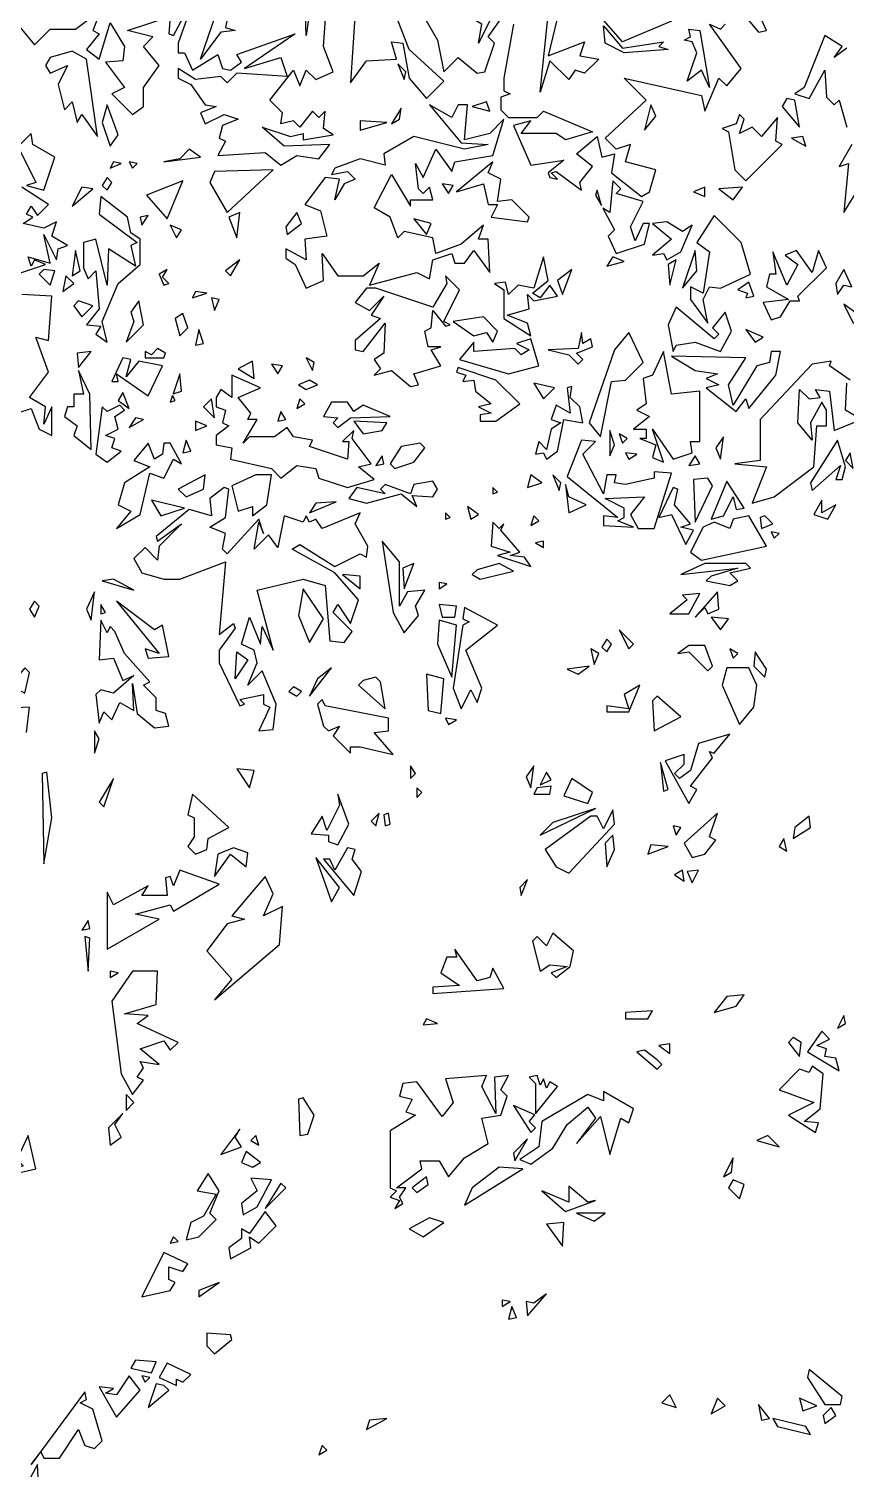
# Model space of a CAD drawing. Header units: millimetres. Extents: x -1920 to 1916, y -1858 to 1858.
# Drawn here: x 130 to 615, y 286 to 1141 of the extents above; entities that cross this region are included whole.
import ezdxf

# ---------------------------------------------------------------- set-up
doc = ezdxf.new("R2010")
doc.units = ezdxf.units.MM
doc.layers.add('ALMOND-DRAW-PROFILE', color=7, linetype='Continuous', lineweight=25)

msp = doc.modelspace()

# ---------------------------------------------------------------- linework, layer by layer
at = {"layer": 'ALMOND-DRAW-PROFILE'}
for points in [[(231.86, 1122.84), (250.63, 1177.28), (240.3, 1170.71), (239.37, 1184.79), (234.67, 1185.73), (230.92, 1170.71), (213.08, 1190.42), (229.04, 1191.36), (239.37, 1212.95), (249.69, 1213.89), (255.32, 1223.28), (261.89, 1205.44), (258.14, 1203.56), (260.02, 1196.06), (251.57, 1196.99), (248.75, 1192.3), (254.38, 1179.16), (246.87, 1141.61), (252.51, 1139.73), (244.06, 1138.8)], [(397.06, 1132.22), (398.94, 1143.49), (389.56, 1149.12), (386.74, 1159.45), (397.06, 1152.88), (398, 1146.3), (399.88, 1150.06), (404.57, 1147.24)], [(483.42, 1126.59), (472.16, 1132.22), (471.22, 1142.55), (482.49, 1129.41), (506.89, 1133.16), (504.08, 1130.35), (509.71, 1128.47)], [(534.11, 1105.94), (529.42, 1116.27), (520.97, 1109.7), (526.6, 1126.59), (523.79, 1133.16), (519.09, 1134.1), (522.85, 1135.98), (521.91, 1140.67), (528.48, 1139.73)], [(170.84, 1076.84), (164.27, 1122.84), (155.82, 1127.53), (142.68, 1123.78), (139.86, 1119.08), (142.68, 1114.39), (153.01, 1119.08), (147.37, 1107.82), (151.13, 1092.8), (155.82, 1097.49), (158.64, 1085.29), (161.45, 1089.98)], [(352.95, 1110.63), (353.89, 1115.33), (349.19, 1120.02)], [(178.35, 1071.21), (183.04, 1077.78), (176.47, 1095.62), (173.66, 1085.29)], [(294.75, 986.73), (305.07, 991.42), (304.13, 1007.38), (313.52, 994.24), (328.54, 994.24), (337.93, 1001.75), (332.3, 988.61), (360.46, 996.11), (367.97, 992.36), (369.84, 1003.62), (381.11, 1007.38), (382.98, 1001.75), (388.62, 1001.75), (394.25, 1009.26), (403.64, 996.11), (402.7, 1015.83), (397.06, 1015.83), (399.88, 1024.28), (386.74, 1013.01), (371.72, 1007.38), (369.84, 1016.77), (352.95, 1020.52), (349.19, 1016.77), (344.5, 1028.97), (335.11, 1034.6), (345.44, 1054.31), (356.7, 1035.54), (356.7, 1039.29), (369.84, 1039.29), (367.97, 1046.8), (364.21, 1043.05), (361.39, 1045.87), (359.52, 1060.88), (364.21, 1052.44), (371.72, 1069.33), (381.11, 1056.19), (382.98, 1061.82), (405.51, 1065.58), (412.08, 1087.17), (403.64, 1078.72), (388.62, 1074.96), (390.49, 1095.62), (384.86, 1095.62), (381.11, 1088.11), (367.97, 1095.62), (386.74, 1073.09), (402.7, 1072.15), (388.62, 1069.33), (358.58, 1076.84), (340.74, 1066.52), (341.68, 1059.95), (326.66, 1063.7), (311.64, 1058.07), (309.77, 1054.31), (319.15, 1056.19), (323.85, 1051.5), (317.28, 1048.68), (311.64, 1039.29), (314.46, 1051.5), (306.01, 1052.44), (293.81, 1036.48), (303.2, 1032.72), (306.95, 1017.7), (293.81, 1015.83), (294.75, 1003.62), (282.54, 1010.2), (282.54, 1004.56), (288.18, 1000.81)], [(403.64, 1091.86), (401.76, 1097.49), (393.31, 1094.68)], [(495.63, 1080.6), (502.2, 1089.04), (499.38, 1095.62)], [(587.62, 1082.47), (584.8, 1098.43), (580.11, 1099.37), (577.29, 1094.68)], [(345.44, 1084.35), (350.13, 1087.17), (351.07, 1093.74)], [(555.7, 1050.56), (577.29, 1072.15), (573.54, 1074.03), (574.48, 1088.11), (565.09, 1076.84), (559.46, 1082.47), (551.95, 1078.72), (554.76, 1087.17), (551.95, 1089.98), (550.07, 1084.35), (541.62, 1081.54), (545.38, 1079.66), (549.13, 1057.13)], [(138.93, 1044.93), (145.5, 1064.64), (132.35, 1072.15), (131.42, 1078.72), (119.21, 1066.52), (124.85, 1068.39), (134.23, 1049.62), (128.6, 1047.74)], [(326.66, 1080.6), (342.62, 1085.29), (326.66, 1086.23)], [(210.27, 1061.82), (231.86, 1064.64), (225.29, 1069.33), (219.65, 1063.7)], [(591.37, 1071.21), (589.5, 1076.84), (582.92, 1075.9)], [(178.35, 1058.07), (184.92, 1060.88), (180.23, 1061.82)], [(191.49, 1058.07), (194.31, 1060.88), (189.61, 1061.82)], [(404.57, 1028.97), (426.16, 1026.15), (427.1, 1028.97), (416.78, 1039.29), (408.33, 1038.36), (410.21, 1051.5), (402.7, 1055.25), (405.51, 1061.82), (383.92, 1043.99), (399.88, 1048.68), (402.7, 1036.48), (408.33, 1036.48)], [(176.47, 1044.93), (179.29, 1049.62), (176.47, 1052.44), (173.66, 1047.74)], [(247.81, 1031.78), (275.04, 1057.13), (240.3, 1056.19), (237.49, 1049.62)], [(155.82, 1035.54), (168.03, 1045.87), (161.45, 1046.8)], [(212.14, 1028.03), (221.53, 1050.56), (199.94, 1042.11)], [(379.23, 1043.05), (382.05, 1047.74), (375.48, 1048.68)], [(469.94, 1035.85), (467.47, 1044.93), (466.53, 1042.11)], [(470.79, 1034.3), (477.79, 1021.46), (474.04, 1017.7), (478.73, 1007.38), (495.63, 1013.01), (498.44, 1025.21), (494.69, 1025.21), (489.99, 1014.89), (487.18, 1023.34), (494.69, 1038.36), (478.73, 1043.05), (481.55, 1045.87), (476.85, 1050.56), (474.98, 1031.78)], [(531.3, 1041.17), (531.3, 1046.8), (524.73, 1043.99)], [(548.19, 1039.29), (553.83, 1046.8), (539.75, 1045.87)], [(176.47, 954.81), (173.66, 967.02), (183.04, 989.54), (196.19, 1000.81), (196.19, 1015.83), (190.55, 1019.58), (188.68, 1028.97), (172.72, 1041.17), (171.78, 1030.85), (194.31, 1013.95), (190.55, 1012.07), (193.37, 999.87), (177.41, 1010.2), (176.47, 988.61), (169.9, 1015.83), (162.39, 1013.95), (162.39, 998.93), (165.21, 992.36), (169.9, 997.05), (171.78, 974.52), (164.27, 965.14), (172.72, 964.2), (169.9, 959.51)], [(197.12, 1024.28), (200.88, 1029.91), (196.19, 1028.97)], [(253.45, 1016.77), (255.32, 1031.78), (248.75, 1028.97)], [(283.48, 1018.64), (291.93, 1025.21), (289.12, 1031.78), (282.54, 1023.34)], [(366.09, 1018.64), (368.9, 1025.21), (358.58, 1028.03)], [(533.17, 966.08), (530.36, 980.16), (534.11, 987.67), (540.68, 986.73), (558.52, 995.18), (552.89, 1013.95), (536.93, 1029.91), (526.6, 1013.95), (534.11, 1008.32), (530.36, 983.91), (522.85, 987.67), (522.85, 980.16)], [(217.78, 1016.77), (220.59, 1021.46), (214.02, 1024.28)], [(508.77, 1003.62), (517.22, 1008.32), (523.79, 1024.28), (518.16, 1020.52), (508.77, 1026.15), (500.32, 1025.21), (511.58, 1015.83), (500.32, 1006.44), (506.89, 1007.38)], [(155.82, 994.24), (160.52, 997.05), (157.7, 1009.26)], [(518.16, 986.73), (526.6, 997.05), (525.67, 1009.26)], [(570.72, 967.95), (576.35, 969.83), (581.99, 979.22), (587.62, 979.22), (586.68, 982.03), (603.58, 998.93), (598.88, 1009.26), (595.13, 996.11), (585.74, 1009.26), (579.17, 1006.44), (586.68, 1000.81), (580.11, 988.61), (571.66, 1008.32), (573.54, 995.18), (569.78, 995.18), (567.91, 987.67), (581.05, 980.16), (566.03, 978.28)], [(249.69, 994.24), (255.32, 1003.62), (246.87, 997.05)], [(428.04, 958.57), (426.16, 966.08), (413.96, 970.77), (427.1, 974.52), (426.16, 982.97), (429.92, 979.22), (444, 982.03), (439.31, 988.61), (433.67, 981.1), (428.98, 983.91), (438.37, 991.42), (435.55, 1005.5), (429.92, 986.73), (420.53, 988.61), (414.9, 982.97), (413.02, 990.48), (406.45, 989.54), (412.08, 985.79), (412.08, 968.89)], [(473.1, 999.87), (483.42, 1002.69), (476.85, 1005.5)], [(510.65, 988.61), (514.4, 1003.62), (509.71, 1000.81)], [(142.68, 988.61), (145.5, 997.05), (138.93, 997.99), (136.11, 995.18)], [(150.19, 984.85), (156.76, 989.54), (152.07, 994.24)], [(210.27, 988.61), (213.08, 989.54), (209.33, 993.3), (212.14, 997.99), (207.45, 995.18)], [(356.7, 928.53), (361.39, 929.47), (358.58, 936.04), (374.54, 940.73), (368.9, 950.12), (374.54, 952), (367.03, 952), (365.15, 961.38), (368.9, 963.26), (369.84, 973.59), (377.35, 964.2), (380.17, 965.14), (376.41, 967.02), (385.8, 985.79), (377.35, 994.24), (378.29, 989.54), (369.84, 975.46), (336.05, 986.73), (330.42, 986.73), (323.85, 978.28), (332.3, 973.59), (340.74, 982.03), (333.23, 970.77), (338.87, 968.89), (323.85, 955.75), (323.85, 950.12), (328.54, 949.18), (341.68, 966.08), (340.74, 948.24), (335.11, 944.49), (338.87, 938.85), (335.11, 935.1), (345.44, 937.92)], [(446.82, 982.97), (452.45, 997.99), (444, 991.42)], [(610.15, 982.97), (613.9, 988.61), (618.6, 987.67), (613.9, 997.99), (609.21, 989.54)], [(227.16, 981.1), (235.61, 983.91), (229.04, 984.85)], [(555.7, 981.1), (560.4, 982.03), (557.58, 990.48), (551.01, 985.79), (556.64, 983.91)], [(161.45, 969.83), (168.03, 976.4), (159.58, 979.22), (156.76, 976.4)], [(187.74, 954.81), (198.06, 965.14), (195.25, 979.22), (190.55, 972.65), (192.43, 967.02)], [(240.3, 973.59), (243.12, 980.16), (238.43, 981.1)], [(512.52, 949.18), (514.4, 952.94), (525.67, 954.81), (540.68, 949.18), (547.25, 961.38), (543.5, 972.65), (535.99, 963.26), (539.75, 959.51), (536.93, 956.69), (514.4, 975.46), (509.71, 965.14)], [(619.53, 966.08), (622.35, 967.02), (620.47, 972.65), (613.9, 977.34)], [(219.65, 958.57), (224.35, 963.26), (221.53, 971.71), (216.84, 968.89)], [(405.51, 954.81), (408.33, 961.38), (399.88, 969.83), (382.05, 967.02), (394.25, 958.57), (401.76, 960.44)], [(229.04, 952.94), (233.73, 953.87), (230.92, 962.32)], [(456.2, 941.67), (459.02, 944.49), (455.26, 948.24), (464.65, 952), (463.71, 956.69), (459.02, 953.87), (458.08, 960.44), (456.2, 951.06), (438.37, 950.12), (450.57, 947.3)], [(469.34, 898.49), (475.91, 931.35), (484.36, 932.28), (494.69, 942.61), (486.24, 960.44), (477.79, 950.12), (462.77, 906.94)], [(561.34, 954.81), (566.03, 957.63), (555.7, 962.32)], [(199, 945.43), (210.27, 945.43), (211.2, 948.24), (206.51, 951.06), (202.76, 947.3), (199, 949.18)], [(414.9, 936.04), (432.73, 940.73), (428.04, 956.69), (419.59, 953.87), (427.1, 950.12), (422.41, 947.3), (418.65, 951.06), (394.25, 949.18), (394.25, 954.81), (385.8, 944.49)], [(159.58, 939.79), (167.09, 949.18), (158.64, 948.24)], [(200.88, 922.9), (209.33, 940.73), (195.25, 943.55), (187.74, 934.16), (190.55, 944.49), (185.86, 945.43), (179.29, 931.35), (183.04, 931.35), (182.11, 936.04)], [(254.38, 938.85), (263.77, 933.22), (262.83, 943.55)], [(277.85, 936.04), (280.67, 940.73), (274.1, 941.67)], [(298.5, 937.92), (299.44, 942.61), (294.75, 945.43)], [(506.89, 883.47), (500.32, 903.18), (512.52, 885.35), (523.79, 889.1), (522.85, 895.68), (528.48, 895.68), (528.48, 925.71), (511.58, 923.84), (506.89, 949.18), (500.32, 935.1), (494.69, 933.22), (496.57, 918.2), (490.93, 914.45), (498.44, 910.69), (489.06, 903.18), (496.57, 903.18), (496.57, 897.55), (492.81, 897.55), (502.2, 893.8), (500.32, 886.29)], [(550.07, 913.51), (555.7, 921.02), (557.58, 915.39), (573.54, 935.1), (576.35, 949.18), (570.72, 949.18), (569.78, 942.61), (562.27, 940.73), (548.19, 917.26), (545.38, 929.47), (555.7, 945.43), (511.58, 946.36), (525.67, 937.92), (538.81, 936.04), (532.24, 933.22), (539.75, 929.47), (532.24, 927.59)], [(167.09, 890.98), (166.15, 923.84), (159.58, 937.92), (162.39, 923.84), (156.76, 923.84), (156.76, 916.33), (153.01, 916.33), (151.13, 910.69), (158.64, 905.06), (156.76, 899.43)], [(215.66, 924.07), (220.59, 925.71), (219.65, 936.04)], [(319.15, 868.45), (335.11, 873.15), (325.72, 880.66), (333.23, 882.53), (321.97, 897.55), (322.91, 902.25), (316.34, 895.68), (320.09, 895.68), (319.15, 885.35), (296.63, 892.86), (298.5, 896.61), (287.24, 898.49), (283.48, 904.12), (275.97, 898.49), (260.96, 898.49), (257.2, 894.74), (265.65, 908.82), (260.02, 908.82), (261.89, 912.57), (254.38, 921.96), (267.53, 927.59), (250.63, 935.1), (250.63, 921.96), (244.06, 926.65), (241.24, 921.96), (241.24, 916.33), (246.87, 914.45), (245, 906.94), (248.75, 905.06), (241.24, 899.43), (241.24, 893.8), (250.63, 891.92), (249.69, 885.35), (274.1, 879.72), (279.73, 874.09), (289.12, 881.59), (300.38, 879.72), (302.26, 874.09)], [(294.75, 926.65), (301.32, 929.47), (296.63, 932.28), (290.05, 929.47)], [(398, 907.88), (407.39, 907.88), (421.47, 918.2), (407.39, 932.28), (384.86, 939.79), (383.92, 936.98), (389.56, 935.1), (387.68, 931.35), (394.25, 932.28), (395.19, 925.71), (404.57, 918.2), (397.06, 916.33), (404.57, 912.57), (398, 911.63)], [(189.61, 915.39), (185.86, 924.77), (183.04, 920.08)], [(435.55, 921.02), (442.12, 927.59), (429.92, 930.41)], [(437.43, 885.35), (444, 890.04), (447.75, 908.82), (459.02, 906.94), (457.14, 916.33), (451.51, 921.96), (452.45, 928.53), (449.63, 927.59), (451.51, 912.57), (443.06, 917.26), (440.24, 908.82), (445.88, 906.94), (440.24, 903.18), (437.43, 890.98), (432.73, 895.68), (430.86, 888.17), (435.55, 889.1)], [(176.47, 883.47), (184.92, 890.04), (179.29, 891.92), (181.17, 897.55), (175.53, 899.43), (183.04, 903.18), (181.17, 910.69), (186.8, 914.45), (183.98, 917.26), (176.47, 913.51), (173.66, 916.33), (169.9, 888.17)], [(214.02, 919.14), (216.84, 920.08), (215.33, 923.08)], [(240.3, 909.76), (238.43, 921.02), (233.73, 916.33)], [(289.12, 915.39), (293.81, 918.2), (290.99, 921.02)], [(313.52, 904.12), (321.03, 909.76), (344.5, 910.69), (328.54, 917.26), (322.91, 913.51), (319.15, 919.14), (309.77, 919.14), (305.07, 910.69), (313.52, 909.76), (310.71, 906.94)], [(189.61, 904.12), (198.06, 908.82), (193.37, 909.76)], [(229.04, 902.25), (235.61, 905.06), (229.04, 907.88)], [(277.85, 907.88), (282.54, 908.82), (279.73, 913.51)], [(328.54, 900.37), (339.8, 902.25), (342.62, 906.94), (322.91, 907.88)], [(474.98, 887.23), (477.79, 893.8), (474.98, 902.25)], [(482.49, 894.74), (485.3, 897.55), (480.61, 900.37)], [(540.68, 885.35), (542.56, 898.49), (537.87, 891.92)], [(182.11, 844.05), (196.19, 852.5), (201.82, 876.9), (210.27, 874.09), (215.9, 885.35), (220.59, 882.53), (214.02, 894.74), (210.27, 894.74), (209.33, 888.17), (204.63, 885.35), (200.88, 894.74), (192.43, 884.41), (201.82, 880.66), (186.8, 871.27), (183.04, 858.13), (190.55, 854.37)], [(221.53, 889.1), (226.22, 890.04), (223.41, 896.61)], [(347.31, 879.72), (358.58, 883.47), (365.15, 891.92), (362.33, 894.74), (351.07, 892.86), (344.5, 882.53)], [(471.22, 845.92), (489.06, 844.99), (479.67, 848.74), (483.42, 850.62), (483.42, 856.25), (472.16, 861.88), (495.63, 862.82), (487.18, 852.5), (491.87, 844.05), (501.26, 844.05), (511.58, 876.9), (501.26, 877.84), (501.26, 874.09), (484.36, 870.33), (477.79, 871.27), (478.73, 875.96), (473.1, 875.96), (471.22, 864.7), (459.02, 888.17), (466.53, 895.68), (458.08, 896.61), (449.63, 875.02), (479.67, 850.62), (471.22, 851.56)], [(595.13, 866.58), (612.02, 881.59), (609.21, 873.15), (612.96, 873.15), (614.84, 880.66), (610.15, 896.61), (594.19, 871.27)], [(336.05, 881.59), (340.74, 882.53), (339.8, 887.23)], [(486.24, 885.35), (490.93, 888.17), (484.36, 889.1)], [(521.91, 881.59), (528.48, 882.53), (525.67, 887.23)], [(619.53, 879.72), (617.66, 889.1), (614.84, 884.41)], [(223.41, 862.82), (233.73, 867.51), (234.67, 875.96), (218.71, 867.51)], [(262.83, 851.56), (271.28, 858.13), (274.1, 875.96), (264.71, 875.96), (250.63, 869.39), (254.38, 854.37), (262.83, 857.19)], [(426.16, 868.45), (434.61, 871.27), (428.04, 875.96)], [(444.94, 866.58), (445.88, 871.27), (441.18, 875.96)], [(525.67, 847.8), (535.99, 869.39), (533.17, 874.09), (524.73, 873.15)], [(266.59, 723.9), (275.04, 724.83), (276.91, 739.85), (268.46, 759.57), (260.02, 751.12), (265.65, 764.26), (263.77, 771.77), (256.26, 775.52), (260.96, 791.48), (267.53, 775.52), (268.46, 785.85), (275.04, 771.77), (265.65, 807.44), (292.87, 814.01), (306.01, 810.25), (308.83, 777.4), (317.28, 776.46), (321.97, 783.03), (310.71, 794.3), (313.52, 798.99), (321.03, 787.73), (325.72, 801.81), (311.64, 817.76), (286.3, 831.84), (290.99, 834.66), (311.64, 821.52), (326.66, 829.03), (330.42, 827.15), (331.36, 833.72), (323.85, 846.86), (326.66, 853.43), (304.13, 844.05), (300.38, 849.68), (296.63, 847.8), (294.75, 851.56), (292.87, 847.8), (281.61, 851.56), (277.85, 832.78), (272.22, 840.29), (263.77, 831.84), (266.59, 847.8), (269.4, 841.23), (266.59, 849.68), (247.81, 829.03), (245, 831.84), (246.87, 841.23), (237.49, 844.99), (246.87, 850.62), (248.75, 867.51), (245.94, 868.45), (237.49, 861.88), (238.43, 851.56), (225.29, 855.31), (205.57, 839.35), (206.51, 836.54), (220.59, 846.86), (207.45, 833.72), (206.51, 825.27), (199, 832.78), (192.43, 826.21), (197.12, 817.76), (210.27, 814.01), (219.65, 814.01), (246.87, 824.33), (243.12, 781.16), (251.57, 787.73), (252.51, 784.91), (243.12, 771.77), (243.12, 764.26), (255.32, 738.91), (258.14, 739.85), (255.32, 742.67), (269.4, 745.49), (269.4, 739.85), (273.16, 737.98)], [(360.46, 857.19), (357.64, 863.76), (369.84, 862.82), (372.66, 867.51), (369.84, 872.21), (358.58, 870.33), (356.7, 864.7), (341.68, 870.33), (338.87, 867.51), (341.68, 864.7), (324.79, 868.45), (320.09, 861.88), (330.42, 859.07), (351.07, 864.7)], [(405.51, 864.7), (408.33, 865.64), (405.51, 868.45)], [(450.57, 853.43), (460.9, 858.13), (450.57, 862.82), (448.69, 870.33)], [(520.03, 834.66), (524.73, 843.11), (517.22, 844.99), (522.85, 846.86), (513.46, 858.13), (515.34, 867.51), (512.52, 868.45), (504.08, 850.62), (511.58, 852.5)], [(535.05, 849.68), (542.56, 851.56), (548.19, 862.82), (550.07, 855.31), (554.76, 856.25), (544.44, 872.21)], [(208.39, 851.56), (222.47, 856.25), (202.76, 860.94)], [(296.63, 853.43), (312.58, 860.01), (300.38, 859.07)], [(392.37, 849.68), (397.06, 852.5), (390.49, 857.19)], [(604.51, 849.68), (609.21, 858.13), (600.76, 853.43), (600.76, 860.94), (596.07, 852.5)], [(377.35, 849.68), (380.17, 850.62), (377.35, 853.43)], [(428.04, 821.52), (424.29, 827.15), (415.84, 828.09), (421.47, 829.97), (410.21, 843.11), (412.08, 846.86), (409.27, 844.05), (405.51, 847.8), (404.57, 833.72), (415.84, 829.97), (408.33, 828.09)], [(428.04, 845.92), (432.73, 848.74), (429.92, 851.56)], [(529.42, 825.27), (567.91, 833.72), (557.58, 851.56), (548.19, 849.68), (546.32, 844.05), (536.93, 847.8), (530.36, 844.99), (522.85, 829.97)], [(565.09, 844.05), (571.66, 846.86), (566.97, 851.56), (564.15, 850.62)], [(572.6, 838.42), (575.42, 841.23), (570.72, 842.17)], [(352.95, 782.09), (361.39, 792.42), (359.52, 798.05), (365.15, 807.44), (354.82, 806.5), (350.13, 798.05), (350.13, 824.33), (339.8, 836.54), (346.38, 794.3)], [(435.55, 832.78), (435.55, 836.54), (430.86, 835.6)], [(352.95, 808.38), (358.58, 823.4), (352.01, 820.58)], [(398, 814.01), (417.72, 818.7), (409.27, 823.4), (396.13, 819.64), (393.31, 816.83)], [(532.24, 813.07), (546.32, 810.25), (551.01, 813.07), (546.32, 817.76), (558.52, 820.58), (555.7, 823.4), (531.3, 823.4), (517.22, 816.83), (551.01, 820.58), (535.05, 815.89)], [(173.66, 813.07), (192.43, 807.44), (180.23, 814.01)], [(326.66, 808.38), (326.66, 815.89), (316.34, 816.83)], [(167.09, 789.6), (168.96, 806.5), (164.27, 796.17)], [(296.63, 776.46), (305.07, 790.54), (292.87, 808.38), (290.05, 792.42)], [(373.6, 808.38), (378.29, 811.19), (373.6, 812.13)], [(510.65, 793.36), (521.91, 793.36), (528.48, 805.56), (518.16, 804.62), (520.97, 801.81)], [(525.67, 791.48), (531.3, 797.11), (533.17, 793.36), (539.75, 796.17), (538.81, 806.5)], [(133.29, 791.48), (136.11, 798.05), (133.29, 800.87), (130.48, 796.17)], [(172.72, 793.36), (175.53, 794.3), (172.72, 798.99)], [(200.88, 767.07), (213.08, 768.01), (209.33, 786.79), (204.63, 783.97), (182.11, 800.87), (207.45, 769.89), (199, 772.71)], [(375.48, 791.48), (382.98, 791.48), (383.92, 798.05), (373.6, 798.99)], [(386.74, 737.04), (392.37, 748.3), (396.13, 740.79), (398.94, 749.24), (389.56, 771.77), (408.33, 786.79), (388.62, 797.11), (387.68, 790.54), (391.43, 788.66), (387.68, 786.79), (382.05, 749.24)], [(204.63, 725.77), (213.08, 726.71), (211.2, 734.22), (205.57, 736.1), (205.57, 743.61), (198.06, 751.12), (201.82, 752.99), (186.8, 769.89), (181.17, 783.03), (178.35, 785.85), (176.47, 782.09), (172.72, 789.6), (171.78, 766.14), (180.23, 767.07), (185.86, 753.93), (192.43, 756.75), (180.23, 746.42), (172.72, 748.3), (169.9, 745.49), (171.78, 728.59), (174.6, 735.16), (179.29, 730.47), (183.98, 740.79), (192.43, 736.1), (191.49, 752.06), (194.31, 734.22)], [(381.11, 755.81), (383.92, 786.79), (373.6, 789.6), (372.66, 775.52)], [(540.68, 783.97), (545.38, 790.54), (535.05, 791.48)], [(473.1, 770.83), (475.91, 775.52), (473.1, 778.34), (470.28, 773.65)], [(486.24, 772.71), (489.06, 775.52), (480.61, 783.97)], [(252.51, 754.87), (253.45, 770.83), (260.02, 766.14)], [(465.59, 763.32), (468.41, 769.89), (463.71, 772.71)], [(533.17, 759.57), (535.99, 762.38), (531.3, 774.58), (521.91, 774.58), (515.34, 769.89), (521.91, 770.83)], [(548.19, 767.07), (551.01, 769.89), (546.32, 772.71)], [(566.97, 755.81), (567.91, 760.5), (561.34, 770.83), (560.4, 762.38)], [(127.66, 746.42), (130.48, 758.63), (127.66, 761.44), (119.21, 751.12)], [(296.63, 744.55), (309.77, 761.44), (301.32, 754.87)], [(456.2, 757.69), (462.77, 762.38), (449.63, 760.5)], [(551.95, 727.65), (560.4, 737.98), (562.27, 751.12), (557.58, 761.44), (544.44, 761.44), (541.62, 751.12)], [(341.68, 737.04), (338.87, 752.99), (336.05, 755.81), (328.54, 753.93), (325.72, 751.12)], [(367.03, 736.1), (374.54, 734.22), (376.41, 754.87), (366.09, 757.69)], [(289.12, 744.55), (291.93, 747.36), (287.24, 750.18), (284.42, 747.36)], [(473.1, 735.16), (486.24, 735.16), (492.81, 751.12), (483.42, 745.49), (486.24, 737.04), (473.1, 738.91)], [(501.26, 723.9), (517.22, 732.34), (503.14, 744.55), (500.32, 741.73)], [(326.66, 714.51), (346.38, 709.82), (335.11, 722.96), (343.56, 723.9), (343.56, 731.4), (306.01, 738.91), (304.13, 742.67), (301.32, 739.85), (305.07, 726.71), (307.89, 723.9), (314.46, 726.71), (310.71, 721.08), (321.03, 710.75), (321.03, 714.51)], [(379.23, 727.65), (383.92, 730.47), (377.35, 731.4)], [(168.96, 710.75), (171.78, 719.2), (168.96, 723.9)], [(521.91, 680.72), (526.6, 689.16), (522.85, 691.04), (535.99, 707.94), (534.11, 711.69), (536.93, 710.75), (546.32, 722.02), (527.54, 716.39), (522.85, 700.43), (516.28, 695.73), (513.46, 698.55), (519.09, 704.18), (519.09, 709.82), (507.83, 706.06)], [(260.96, 690.1), (263.77, 700.43), (253.45, 701.37)], [(356.7, 695.73), (359.52, 698.55), (356.7, 703.24)], [(428.04, 690.1), (429.92, 703.24), (425.23, 696.67)], [(506.89, 688.23), (509.71, 689.16), (505.01, 705.12)], [(138.93, 645.05), (143.62, 672.27), (140.8, 699.49), (137.99, 698.55)], [(174.6, 678.84), (180.23, 695.73), (171.78, 681.65)], [(433.67, 691.98), (440.24, 694.8), (437.43, 699.49)], [(461.83, 680.72), (464.65, 687.29), (452.45, 695.73), (447.75, 685.41)], [(229.04, 650.68), (235.61, 653.49), (236.55, 660.06), (248.75, 666.64), (227.16, 686.35), (224.35, 674.14), (228.1, 672.27), (228.1, 661), (224.35, 655.37)], [(313.52, 656.31), (320.09, 668.51), (313.52, 686.35), (314.46, 679.78), (306.95, 664.76), (304.13, 673.21), (297.56, 662.88), (307.89, 661.94), (307.89, 658.19)], [(360.46, 684.47), (363.27, 687.29), (360.46, 690.1)], [(429.92, 686.35), (439.31, 686.35), (440.24, 691.04), (431.8, 690.1)], [(433.67, 661.94), (466.53, 677.9), (441.18, 669.45)], [(450.57, 639.41), (477.79, 668.51), (476.85, 676.96), (471.22, 665.7), (467.47, 673.21), (463.71, 673.21), (436.49, 653.49), (443.06, 643.17)], [(336.05, 667.57), (337.93, 675.08), (333.23, 670.39)], [(341.68, 667.57), (344.5, 668.51), (343.56, 675.08), (340.74, 674.14)], [(514.4, 661.94), (517.22, 666.64), (512.52, 667.57)], [(523.79, 648.8), (531.3, 650.68), (537.87, 659.13), (534.11, 661), (538.81, 675.08), (519.09, 657.25)], [(583.86, 660.06), (594.19, 666.64), (593.25, 673.21), (584.8, 666.64)], [(473.1, 643.17), (477.79, 653.49), (476.85, 661.94), (472.16, 657.25)], [(580.11, 652.56), (578.23, 660.06), (575.42, 655.37)], [(240.3, 637.54), (249.69, 650.68), (259.08, 643.17), (260.02, 651.62), (251.57, 654.43), (242.18, 650.68)], [(322.91, 626.27), (327.6, 640.35), (321.97, 647.86), (323.85, 653.49), (319.15, 654.43), (311.64, 641.29), (308.83, 647.86), (305.07, 647.86)], [(497.5, 650.68), (509.71, 655.37), (499.38, 656.31)], [(309.77, 622.52), (314.46, 630.97), (300.38, 648.8)], [(176.47, 594.36), (207.45, 612.19), (193.37, 615.01), (214.02, 620.64), (215.9, 616.88), (243.12, 632.84), (219.65, 641.29), (215.9, 631.9), (214.02, 637.54), (211.2, 636.6), (212.14, 626.27), (197.12, 626.27), (200.88, 631.9), (180.23, 620.64), (176.47, 628.15)], [(240.3, 564.32), (278.79, 597.17), (280.67, 619.7), (269.4, 614.07), (275.04, 627.21), (270.34, 637.54), (250.63, 614.07), (258.14, 612.19), (247.81, 609.38), (235.61, 593.42), (250.63, 576.52)], [(422.41, 626.27), (426.16, 635.66), (421.47, 630.97)], [(513.46, 638.47), (519.09, 634.72), (518.16, 641.29)], [(523.79, 633.78), (527.54, 641.29), (520.97, 640.35)], [(161.45, 605.62), (166.15, 606.56), (165.21, 611.25)], [(165.21, 581.21), (166.15, 600.93), (163.33, 601.87)], [(443.06, 577.46), (451.51, 584.03), (453.39, 593.42), (441.18, 603.74), (437.43, 596.23), (431.8, 601.87), (428.98, 599.05), (433.67, 581.21), (439.31, 584.97), (449.63, 584.03), (440.24, 580.28)], [(369.84, 568.07), (412.08, 570.89), (405.51, 583.09), (403.64, 577.46), (396.13, 575.58), (382.98, 594.36), (383.92, 589.66), (378.29, 589.66), (374.54, 580.28), (385.8, 572.77), (369.84, 571.83)], [(178.35, 577.46), (183.04, 580.28), (178.35, 581.21)], [(191.49, 508), (198.06, 516.45), (194.31, 518.32), (198.06, 523.95), (196.19, 527.71), (207.45, 525.83), (196.19, 535.22), (210.27, 539.91), (214.02, 534.28), (218.71, 538.97), (194.31, 550.24), (200.88, 554.93), (186.8, 555.87), (205.57, 561.5), (206.51, 581.21), (191.49, 581.21), (179.29, 563.38), (184.92, 520.2)], [(536.93, 556.81), (550.07, 560.56), (554.76, 567.13), (544.44, 566.2)], [(484.36, 553.05), (497.5, 553.05), (500.32, 557.75), (484.36, 556.81)], [(364.21, 549.3), (372.66, 550.24), (366.09, 553.05)], [(610.15, 547.42), (614.84, 550.24), (613.9, 554.93)], [(587.62, 530.53), (588.56, 538.97), (583.86, 541.79), (581.05, 538.97)], [(592.31, 533.34), (611.09, 522.08), (609.21, 529.59), (602.64, 530.53), (603.58, 535.22), (597.94, 537.1), (605.45, 540.85), (600.76, 545.54)], [(503.14, 523.02), (505.95, 525.83), (503.14, 528.65), (495.63, 534.28), (490.93, 533.34)], [(510.65, 532.4), (510.65, 538.04), (504.08, 537.1)], [(597.01, 485.47), (598.88, 491.1), (590.43, 492.04), (599.82, 499.55), (601.7, 520.2), (595.13, 524.89), (593.25, 521.14), (587.62, 523.02), (575.42, 510.81), (596.07, 503.3), (581.05, 495.79)], [(347.31, 440.41), (352.01, 443.23), (350.13, 446.98), (353.89, 452.61), (348.25, 452.61), (363.27, 463.88), (362.33, 468.57), (373.6, 468.57), (379.23, 459.19), (388.62, 470.45), (402.7, 478.9), (398.94, 493.92), (410.21, 495.79), (413.96, 507.06), (410.21, 510.81), (414.9, 519.26), (406.45, 518.32), (407.39, 496.73), (398.94, 512.69), (401.76, 519.26), (377.35, 517.38), (382.05, 503.3), (375.48, 494.86), (360.46, 515.51), (352.01, 514.57), (350.13, 507.06), (357.64, 505.18), (353.89, 497.67), (359.52, 495.79), (344.5, 486.41), (344.5, 452.61), (348.25, 450.74), (344.5, 446.98), (350.13, 445.11)], [(430.86, 496.63), (444, 512.69), (439.31, 515.51), (437.43, 511.75), (435.55, 517.38), (433.67, 513.63), (431.8, 519.26), (427.1, 518.32), (430.86, 514.57)], [(187.74, 498.61), (192.43, 503.3), (187.74, 508)], [(290.99, 483.59), (295.69, 484.53), (299.44, 495.79), (292.87, 506.12), (290.05, 505.18)], [(421.47, 469.51), (428.04, 466.69), (441.18, 476.08), (449.63, 490.16), (461.83, 500.49), (466.53, 493.92), (455.26, 478.9), (469.34, 494.86), (474.98, 472.33), (481.55, 493.92), (486.24, 491.1), (489.06, 499.55), (471.22, 509.87), (471.22, 504.24), (461.83, 508), (434.61, 492.04), (432.73, 477.02)], [(178.35, 477.96), (184.92, 482.65), (181.17, 490.16), (185.86, 496.73), (177.41, 488.28)], [(428.04, 485.47), (430.86, 488.28), (427.1, 492.04), (430.35, 496.01), (417.72, 501.43)], [(122.03, 461.06), (134.23, 463.88), (129.54, 483.59), (122.97, 469.51), (126.72, 465.76), (121.09, 463.88)], [(244.06, 472.33), (256.26, 477.02), (252.51, 482.65), (255.32, 487.35)], [(266.59, 477.96), (264.71, 483.59), (261.89, 480.78)], [(418.65, 468.57), (426.16, 481.71), (417.72, 473.27)], [(562.27, 480.78), (575.42, 477.02), (568.84, 483.59)], [(262.83, 464.82), (267.53, 467.63), (259.08, 474.2), (256.26, 467.63)], [(542.56, 459.19), (547.25, 462), (548.19, 470.45)], [(388.62, 442.29), (423.35, 463.88), (409.27, 464.82), (393.31, 452.61)], [(223.41, 421.64), (230.92, 423.52), (241.24, 433.84), (237.49, 437.6), (243.12, 450.74), (236.55, 461.06), (229.98, 450.74), (241.24, 448.86), (233.73, 435.72), (226.22, 431.96)], [(257.2, 436.66), (265.65, 441.35), (274.1, 457.31), (261.89, 458.25), (265.65, 450.74), (256.26, 443.23)], [(270.34, 440.41), (282.54, 452.61), (279.73, 455.43)], [(360.46, 449.8), (367.03, 454.49), (366.09, 459.19), (357.64, 452.61)], [(448.69, 438.53), (466.53, 445.11), (461.83, 444.17), (450.57, 453.55), (450.57, 444.17), (434.61, 450.74)], [(551.95, 446.04), (554.76, 454.49), (548.19, 457.31), (545.38, 452.61)], [(249.69, 410.37), (261.89, 416.94), (260.96, 423.52), (266.59, 419.76), (276.91, 430.09), (270.34, 438.53), (260.96, 425.39), (256.26, 428.21), (256.26, 422.58), (248.75, 416.94)], [(465.59, 432.9), (472.16, 437.6), (455.26, 437.6)], [(364.21, 423.52), (376.41, 431.96), (367.97, 434.78), (355.76, 428.21)], [(446.82, 417.88), (447.75, 431.96), (437.43, 431.02)], [(214.02, 419.76), (218.71, 420.7), (215.9, 423.52)], [(197.12, 387.85), (214.02, 391.6), (216.84, 396.29), (213.08, 398.17), (213.08, 405.68), (221.53, 402.86), (224.35, 407.56), (210.27, 414.13)], [(230.92, 387.85), (243.12, 396.29), (230.92, 391.6)], [(411.15, 382.21), (415.84, 385.03), (411.15, 385.97)], [(426.16, 376.58), (437.43, 389.72), (429.92, 384.09), (425.23, 385.03)], [(414.9, 374.7), (419.59, 375.64), (416.78, 382.21)], [(240.3, 354.05), (250.63, 362.5), (249.69, 365.32), (235.61, 366.26), (235.61, 358.75)], [(190.55, 345.6), (202.76, 342.79), (205.57, 349.36), (193.37, 350.3)], [(217.78, 335.28), (217.78, 339.03), (221.53, 337.16), (226.22, 341.85), (212.14, 348.42), (207.45, 339.97)], [(602.64, 324.01), (612.02, 324.01), (612.96, 328.71), (593.25, 344.67), (592.31, 339.97)], [(182.11, 316.5), (196.19, 332.46), (189.61, 340.91), (182.11, 329.65), (175.53, 330.59), (180.23, 333.4), (171.78, 334.34)], [(199, 337.16), (201.82, 339.97), (197.12, 340.91)], [(200.88, 322.14), (213.08, 332.46), (210.27, 335.28), (205.57, 336.22)], [(131.42, 288.34), (137.05, 295.85), (138.93, 292.1), (148.31, 292.1), (159.58, 309), (163.33, 299.61), (168.96, 297.73), (173.66, 302.42), (168.03, 321.2), (160.52, 324.95), (164.27, 326.83), (163.33, 331.52)], [(514.4, 322.14), (510.65, 329.65), (505.95, 324.95)], [(535.05, 318.38), (543.5, 323.08), (538.81, 327.77)], [(589.5, 320.26), (597.94, 323.08), (587.62, 327.77)], [(565.09, 314.63), (569.78, 315.57), (563.21, 324.01)], [(602.64, 312.75), (609.21, 317.44), (606.39, 322.14), (601.7, 317.44)], [(330.42, 309), (342.62, 315.57), (332.3, 314.63)], [(574.48, 310.87), (594.19, 306.18), (591.37, 310.87), (571.66, 315.57)], [(302.26, 293.98), (306.95, 296.79), (304.13, 299.61)], [(125.78, 256.43), (136.11, 268.63), (135.17, 288.34), (126.72, 272.39)]]:
    msp.add_lwpolyline(points, close=True, dxfattribs=at)
for points in [[(124.85, 1141.61), (133.29, 1131.29), (142.68, 1140.67), (157.7, 1140.67), (172.72, 1151.94), (168.03, 1139.73), (171.78, 1137.86), (164.27, 1128.47), (171.78, 1122.84), (178.35, 1144.43), (186.8, 1130.35), (185.86, 1121.9), (175.53, 1120.96), (186.8, 1105.94), (179.29, 1102.19), (191.49, 1089.98), (198.06, 1094.68), (198.06, 1105.94), (207.45, 1119.08), (198.06, 1130.35), (203.7, 1135.98), (188.68, 1139.73), (214.02, 1148.18), (213.08, 1137.86), (215.9, 1136.92), (229.04, 1161.32), (218.71, 1132.22), (218.71, 1126.59), (222.47, 1126.59), (227.16, 1116.27), (242.18, 1125.65), (245, 1117.21), (249.69, 1116.27), (256.26, 1120.96), (253.45, 1125.65), (288.18, 1137.86), (258.14, 1117.21), (279.73, 1123.78), (283.48, 1112.51), (253.45, 1114.39), (247.81, 1108.76), (244.06, 1112.51), (229.04, 1110.63), (218.71, 1117.21), (218.71, 1111.57), (226.22, 1107.82), (234.67, 1095.62), (241.24, 1094.68), (231.86, 1090.92), (234.67, 1084.35), (245.94, 1089.98), (254.38, 1087.17), (245, 1083.41), (243.12, 1075.9), (246.87, 1074.03), (242.18, 1065.58), (270.34, 1067.45), (279.73, 1059.95), (289.12, 1065.58), (302.26, 1063.7), (308.83, 1072.15), (281.61, 1071.21), (268.46, 1082.47), (285.36, 1076.84), (292.87, 1078.72), (292.87, 1074.96), (310.71, 1077.78), (305.07, 1081.54), (306.01, 1091.86), (302.26, 1088.11), (298.5, 1091.86), (290.99, 1082.47), (287.24, 1086.23), (279.73, 1084.35), (280.67, 1090.92), (273.16, 1098.43), (287.24, 1116.27), (290.99, 1106.88), (294.75, 1116.27), (300.38, 1110.63), (310.71, 1115.33), (305.07, 1130.35), (308.83, 1182.91)], [(301.32, 1184.79), (294.75, 1136.92), (293.81, 1162.26)], [(325.72, 1181.04), (321.03, 1108.76), (330.42, 1121.9), (348.25, 1122.84), (345.44, 1133.16), (352.01, 1132.22), (355.76, 1111.57), (366.09, 1099.37), (376.41, 1109.7), (355.76, 1128.47), (336.99, 1177.28)], [(546.32, 1159.45), (563.21, 1138.8), (567.91, 1139.73), (565.09, 1146.3)], [(365.15, 1147.24), (372.66, 1134.1), (376.41, 1115.33), (384.86, 1123.78), (396.13, 1114.39), (400.82, 1115.33), (406.45, 1132.22), (402.7, 1135.98), (412.08, 1149.12)], [(444.94, 1151.94), (438.37, 1124.71), (459.96, 1133.16), (457.14, 1124.71), (468.41, 1122.84), (459.96, 1114.39), (454.32, 1116.27), (450.57, 1110.63), (439.31, 1121.9), (433.67, 1103.13), (438.37, 1149.12)], [(511.58, 1145.37), (482.49, 1133.16), (470.28, 1147.24)], [(417.72, 1143.49), (412.08, 1111.57), (412.08, 1104.06), (415.84, 1102.19), (410.21, 1100.31), (410.21, 1092.8), (414.9, 1088.11), (431.8, 1088.11), (435.55, 1091.86), (464.65, 1079.66), (448.69, 1074.96), (443.06, 1078.72), (422.41, 1078.72), (428.04, 1086.23), (417.72, 1083.41), (428.04, 1059.95), (447.75, 1062.76), (438.37, 1055.25), (439.31, 1052.44), (444, 1051.5), (440.24, 1055.25), (443.06, 1056.19), (458.08, 1044.93), (457.14, 1049.62), (464.65, 1059.01), (455.26, 1066.52), (467.47, 1076.84), (470.28, 1064.64), (477.79, 1066.52), (475.91, 1055.25), (493.75, 1041.17), (498.44, 1043.99), (502.2, 1057.13), (484.36, 1061.82), (487.18, 1072.15), (478.73, 1069.33), (472.16, 1075.9), (496.57, 1098.43), (483.42, 1111.57), (529.42, 1101.25), (531.3, 1091.86), (539.75, 1111.57), (544.44, 1106.88), (552.89, 1117.21), (534.11, 1143.49), (540.68, 1140.67), (543.5, 1143.49)], [(615.78, 1129.41), (608.27, 1123.78), (612.96, 1130.35), (602.64, 1136.92), (590.43, 1105.94), (584.8, 1102.19), (593.25, 1099.37), (602.64, 1116.27), (603.58, 1100.31), (608.27, 1095.62), (611.09, 1098.43), (615.78, 1082.47)], [(618.6, 1072.15), (611.09, 1059.01), (616.72, 1060.88), (613.9, 1031.78), (623.29, 1046.8)], [(117.34, 993.3), (139.86, 1000.81), (133.29, 1003.62), (131.42, 999.87), (129.54, 1005.5), (142.68, 1001.75), (138.93, 1018.64), (146.44, 1003.62), (147.37, 1010.2), (153.01, 1012.07), (143.62, 1017.7), (146.44, 1026.15), (138.93, 1022.4), (126.72, 1025.21), (132.35, 1028.97), (128.6, 1030.85), (131.42, 1035.54), (135.17, 1029.91), (141.74, 1036.48), (125.78, 1046.8)], [(122.97, 912.57), (131.42, 915.39), (136.11, 903.18), (143.62, 899.43), (143.62, 916.33), (138.93, 906), (139.86, 916.33), (130.48, 921.96), (141.74, 936.98), (134.23, 957.63), (141.74, 955.75), (143.62, 982.03), (125.78, 982.97)], [(617.66, 932.28), (605.45, 940.73), (606.39, 943.55), (595.13, 941.67), (564.15, 908.82), (564.15, 884.41), (549.13, 882.53), (567.91, 880.66), (559.46, 859.07), (572.6, 862.82), (596.07, 880.66), (597.94, 905.06), (603.58, 905.06), (603.58, 914.45), (600.76, 919.14), (594.19, 906.94), (595.13, 896.61), (586.68, 906.94), (587.62, 926.65), (593.25, 921.02), (599.82, 921.96), (597.01, 926.65), (605.45, 925.71), (608.27, 902.25), (624.23, 908.82), (614.84, 914.45), (615.78, 930.41)], [(128.6, 722.96), (130.48, 737.98), (110.77, 737.04)]]:
    msp.add_lwpolyline(points, dxfattribs=at)

doc.saveas('drawing.dxf')
